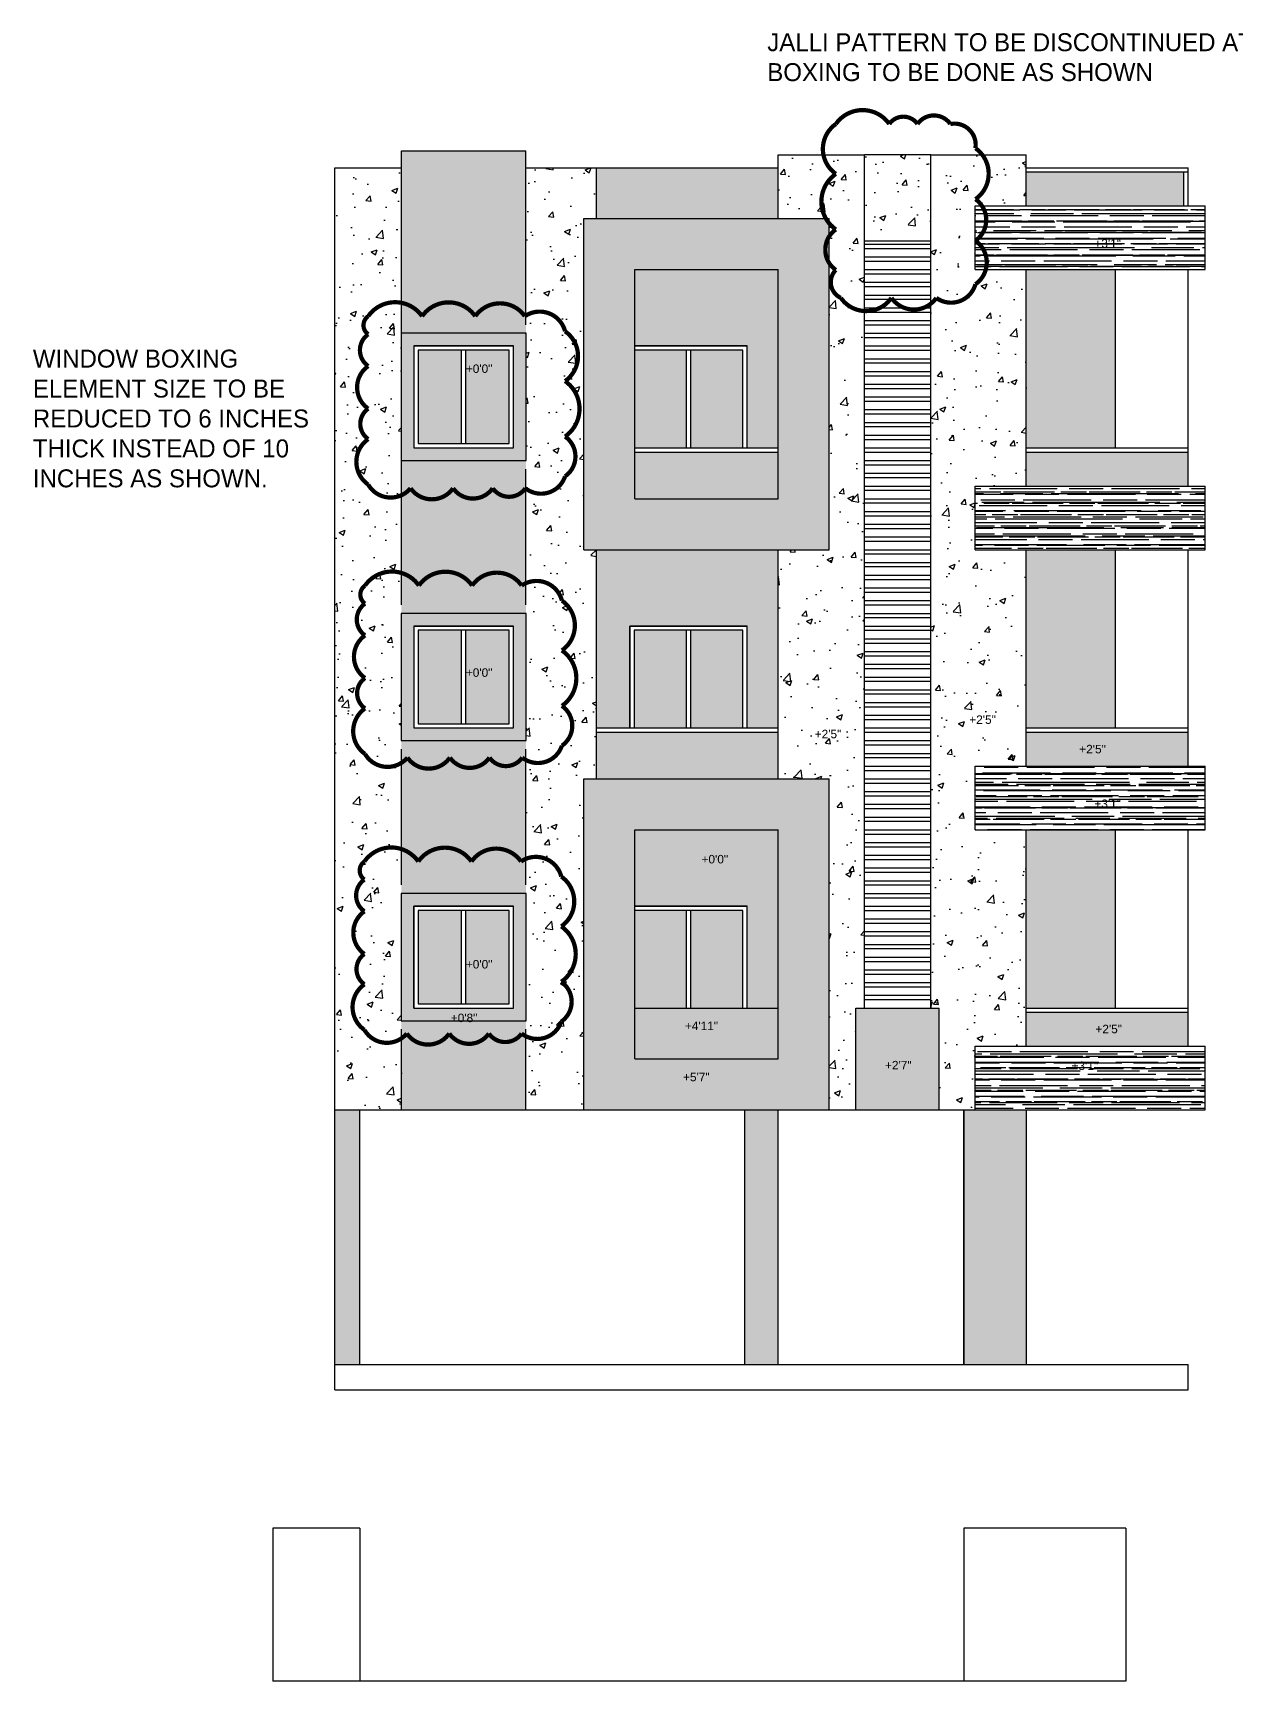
# Model space of a CAD drawing. Header units: inches. Extents: x 182687 to 187672, y -88924 to -84846.
# Drawn here: x 182687 to 183254, y -88924 to -88147 of the extents above; entities that cross this region are included whole.
import ezdxf

# ---------------------------------------------------------------- set-up
doc = ezdxf.new("R2010")
doc.units = ezdxf.units.IN
doc.header["$MEASUREMENT"] = 0
doc.layers.add('REVC', color=1, linetype='Continuous')

msp = doc.modelspace()

# ---------------------------------------------------------------- hatches: boundary and pattern name
at = {"true_color": 0x636466}
h = msp.add_hatch(dxfattribs=at)
h.set_pattern_fill('AR-CONC', color=251, scale=4)
h.set_pattern_definition([(50, (0, 0), (28.6904073, -2.5100854), [3, -33]), (355, (0, 0), (-5.5500533, 30.0876853), [2.4, -26.4]), (100.451444, (2.39, -0.21), (23.140354, 27.5775996), [2.5496077, -28.0456845]), (46.1842, (0, 8), (42.689653, -6.620771), [4.5, -49.5]), (96.635635, (3.557, 7.45), (37.386478, 38.964744), [3.824414, -42.06855]), (351.184164, (0, 8), (37.386478, 38.964744), [3.6, -39.6]), (21, (4, 6), (23.876282, -16.1047556), [3, -33]), (326, (4, 6), (9.7326133, 29.006002), [2.4, -26.4]), (71.451445, (5.99, 4.658), (33.608895, 12.901246), [2.5496076, -28.0456845]), (37.5, (0, 0), (0.4863942, 13.31575415), [0, -26.08, 0, -26.8, 0, -26.5]), (7.5, (0, 0), (10.5227815, 15.7764685), [0, -15.28, 0, -25.48, 0, -10.1]), (327.5, (-8.92, 0), (21.35289745, -0.90219487), [0, -10, 0, -31.2, 0, -41.4]), (317.5, (-12.92, 0), (23.3274468, 4.0041993), [0, -13, 0, -20.72, 0, -29.4])])
h.paths.add_polyline_path([(183079.091, -88204.453), (183038.493, -88204.453), (183038.493, -88234.453), (183062.493, -88234.453), (183062.493, -88390.453), (183038.493, -88390.453), (183038.493, -88474.453), (183038.493, -88498.453), (183062.493, -88498.453), (183062.493, -88654.453), (183075.091, -88654.453), (183075.091, -88606.453), (183079.091, -88606.453)])
h.paths.add_polyline_path([(183155.396, -88390.453), (183131.396, -88390.453), (183131.396, -88360.453), (183155.396, -88360.453), (183155.396, -88258.453), (183131.396, -88258.453), (183131.396, -88228.453), (183155.396, -88228.453), (183155.396, -88204.453), (183110.396, -88204.453), (183110.396, -88606.453), (183114.396, -88606.453), (183114.396, -88654.453), (183131.396, -88654.453), (183131.396, -88624.453), (183155.396, -88624.453), (183155.396, -88522.453), (183131.396, -88522.453), (183131.396, -88492.453), (183155.396, -88492.453)])
h.paths.add_polyline_path([(182952.896, -88390.453), (182946.896, -88390.453), (182946.896, -88234.453), (182952.896, -88234.453), (182952.896, -88210.453), (182919.635, -88210.453), (182919.635, -88284.453), (182919.765, -88284.453), (182919.765, -88352.453), (182919.635, -88352.453), (182919.635, -88416.453), (182919.765, -88416.453), (182919.765, -88484.453), (182919.635, -88484.453), (182919.635, -88548.453), (182919.765, -88548.453), (182919.765, -88616.453), (182919.635, -88616.453), (182919.635, -88654.453), (182946.896, -88654.453), (182946.896, -88498.453), (182952.896, -88498.453)])
h.paths.add_polyline_path([(182860.959, -88352.453), (182860.828, -88352.453), (182860.828, -88288.453), (182860.959, -88288.453), (182860.959, -88210.453), (182829.635, -88210.453), (182829.635, -88606.453), (182829.635, -88654.453), (182860.959, -88654.453), (182860.959, -88616.453), (182860.828, -88616.453), (182860.828, -88548.453), (182860.959, -88548.453), (182860.959, -88484.453), (182860.828, -88484.453), (182860.828, -88416.453), (182860.959, -88416.453)])
at = {"true_color": 0xe0d8c7}
h = msp.add_hatch(color=254, dxfattribs=at)
h.dxf.hatch_style = 1
h.paths.add_polyline_path([(182919.635, -88612.453), (182860.959, -88612.453), (182860.959, -88654.453), (182919.635, -88654.453)])
h.paths.add_polyline_path([(182919.635, -88480.453), (182860.959, -88480.453), (182860.959, -88552.453), (182919.635, -88552.453)])
h.paths.add_polyline_path([(182919.635, -88348.453), (182860.959, -88348.453), (182860.959, -88420.453), (182919.635, -88420.453)])
h.paths.add_polyline_path([(182919.635, -88202.453), (182860.959, -88202.453), (182860.959, -88288.453), (182919.635, -88288.453)])
at = {"true_color": 0x636466}
h = msp.add_hatch(dxfattribs=at)
h.set_pattern_fill('AR-CONC', color=251, scale=4)
h.set_pattern_definition([(50, (0, 0), (28.6904073, -2.5100854), [3, -33]), (355, (0, 0), (-5.5500533, 30.0876853), [2.4, -26.4]), (100.451444, (2.39, -0.21), (23.140354, 27.5775996), [2.5496077, -28.0456845]), (46.1842, (0, 8), (42.689653, -6.620771), [4.5, -49.5]), (96.635635, (3.557, 7.45), (37.386478, 38.964744), [3.824414, -42.06855]), (351.184164, (0, 8), (37.386478, 38.964744), [3.6, -39.6]), (21, (4, 6), (23.876282, -16.1047556), [3, -33]), (326, (4, 6), (9.7326133, 29.006002), [2.4, -26.4]), (71.451445, (5.99, 4.658), (33.608895, 12.901246), [2.5496076, -28.0456845]), (37.5, (0, 0), (0.4863942, 13.31575415), [0, -26.08, 0, -26.8, 0, -26.5]), (7.5, (0, 0), (10.5227815, 15.7764685), [0, -15.28, 0, -25.48, 0, -10.1]), (327.5, (-8.92, 0), (21.35289745, -0.90219487), [0, -10, 0, -31.2, 0, -41.4]), (317.5, (-12.92, 0), (23.3274468, 4.0041993), [0, -13, 0, -20.72, 0, -29.4])])
h.paths.add_polyline_path([(183110.396, -88204.453), (183079.091, -88204.453), (183079.091, -88245.05), (183110.396, -88245.05)])
at = {"true_color": 0xe0d8c7}
h = msp.add_hatch(color=254, dxfattribs=at)
h.dxf.hatch_style = 1
h.paths.add_polyline_path([(183038.493, -88210.453), (182952.896, -88210.453), (182952.896, -88234.453), (183038.493, -88234.453)])
h = msp.add_hatch(color=251)
h.dxf.hatch_style = 1
h.set_gradient(color1=(255, 191, 127), color2=(255, 230, 204), one_color=1, tint=0.9, name='INVCYLINDER')
h.paths.add_polyline_path([(183229.7, -88212.453), (183155.396, -88212.453), (183155.396, -88228.453), (183229.7, -88228.453)])
at = {"true_color": 0x726340}
h = msp.add_hatch(dxfattribs=at)
h.set_pattern_fill('AR-RROOF', color=37, scale=4)
h.paths.add_polyline_path([(183239.7, -88624.453), (183131.396, -88624.453), (183131.396, -88654.453), (183239.7, -88654.453)])
h.paths.add_polyline_path([(183239.7, -88492.453), (183131.396, -88492.453), (183131.396, -88522.453), (183239.7, -88522.453)])
h.paths.add_polyline_path([(183239.7, -88360.453), (183131.396, -88360.453), (183131.396, -88390.453), (183239.7, -88390.453)])
h.paths.add_polyline_path([(183239.7, -88228.453), (183131.396, -88228.453), (183131.396, -88258.453), (183239.7, -88258.453)])
h = msp.add_hatch(color=7)
h.dxf.hatch_style = 1
h.paths.add_polyline_path([(183062.493, -88498.453), (182946.896, -88498.453), (182946.896, -88654.453), (183062.493, -88654.453)])
h.paths.add_polyline_path([(183038.493, -88630.453), (182970.896, -88630.453), (182970.896, -88522.453), (183038.493, -88522.453)], flags=16)
h.paths.add_polyline_path([(182995.184, -88606.453), (182995.184, -88560.453), (183021.82, -88560.453), (183021.82, -88606.453)], flags=0)
h.paths.add_polyline_path([(183062.493, -88234.453), (182946.896, -88234.453), (182946.896, -88390.453), (183062.493, -88390.453)])
h.paths.add_polyline_path([(183038.493, -88366.453), (182970.896, -88366.453), (182970.896, -88258.453), (183038.493, -88258.453)], flags=16)
h.paths.add_polyline_path([(182995.184, -88342.453), (182995.184, -88296.453), (183021.82, -88296.453), (183021.82, -88342.453)], flags=0)
at = {"true_color": 0xe0d8c7}
h = msp.add_hatch(color=254, dxfattribs=at)
h.dxf.hatch_style = 1
h.paths.add_polyline_path([(183038.493, -88522.453), (182970.896, -88522.453), (182970.896, -88558.453), (183023.82, -88558.453), (183023.82, -88606.453), (183038.493, -88606.453)])
h.paths.add_polyline_path([(183038.493, -88390.453), (182952.896, -88390.453), (182952.896, -88474.453), (182968.548, -88474.453), (182968.548, -88426.453), (183023.82, -88426.453), (183023.82, -88474.453), (183038.493, -88474.453)])
h.paths.add_polyline_path([(183038.493, -88258.453), (182970.896, -88258.453), (182970.896, -88294.453), (183023.82, -88294.453), (183023.82, -88342.453), (183038.493, -88342.453)])
h.paths.add_polyline_path([(183197.461, -88258.453), (183155.396, -88258.453), (183155.396, -88342.453), (183197.461, -88342.453)])
h.paths.add_polyline_path([(183197.461, -88390.453), (183155.396, -88390.453), (183155.396, -88474.453), (183197.461, -88474.453)])
h.paths.add_polyline_path([(183197.461, -88522.453), (183155.396, -88522.453), (183155.396, -88606.453), (183197.461, -88606.453)])
h = msp.add_hatch(color=7)
h.dxf.hatch_style = 1
h.paths.add_polyline_path([(182919.765, -88420.453), (182860.828, -88420.453), (182860.828, -88480.453), (182919.765, -88480.453)])
h.paths.add_polyline_path([(182866.828, -88426.453), (182913.765, -88426.453), (182913.765, -88474.453), (182866.828, -88474.453)], flags=16)
h.paths.add_polyline_path([(182868.828, -88428.453), (182911.765, -88428.453), (182911.765, -88472.453), (182868.828, -88472.453)], flags=0)
h.paths.add_polyline_path([(182919.765, -88552.453), (182860.828, -88552.453), (182860.828, -88612.453), (182919.765, -88612.453)])
h.paths.add_polyline_path([(182913.765, -88558.453), (182913.765, -88606.453), (182866.828, -88606.453), (182866.828, -88558.453)], flags=16)
h.paths.add_polyline_path([(182911.765, -88560.453), (182911.765, -88604.453), (182868.828, -88604.453), (182868.828, -88560.453)], flags=0)
h.paths.add_polyline_path([(182919.765, -88288.453), (182860.828, -88288.453), (182860.828, -88348.453), (182919.765, -88348.453)])
h.paths.add_polyline_path([(182866.828, -88342.453), (182866.828, -88294.453), (182913.765, -88294.453), (182913.765, -88342.453)], flags=16)
h.paths.add_polyline_path([(182868.828, -88340.453), (182868.828, -88296.453), (182911.765, -88296.453), (182911.765, -88340.453)], flags=0)
h.paths.add_polyline_path([(182889.986, -88452.569), (182904.515, -88452.569), (182904.515, -88444.326), (182889.986, -88444.326)], flags=8)
h.paths.add_polyline_path([(182882.902, -88615.302), (182897.431, -88615.302), (182897.431, -88607.059), (182882.902, -88607.059)], flags=9)
h.paths.add_polyline_path([(182889.986, -88590.022), (182904.515, -88590.022), (182904.515, -88581.779), (182889.986, -88581.779)], flags=8)
h.paths.add_polyline_path([(182889.986, -88309.356), (182904.515, -88309.356), (182904.515, -88301.114), (182889.986, -88301.114)], flags=8)
h = msp.add_hatch(color=251)
h.dxf.hatch_style = 1
h.set_gradient(color1=(255, 191, 127), color2=(255, 230, 204), one_color=1, tint=0.9, name='INVCYLINDER')
h.paths.add_polyline_path([(182889.297, -88560.453), (182868.828, -88560.453), (182868.828, -88604.453), (182889.297, -88604.453)])
h.paths.add_polyline_path([(182911.765, -88560.453), (182891.297, -88560.453), (182891.297, -88604.453), (182911.765, -88604.453)])
h.paths.add_polyline_path([(183038.493, -88606.453), (182970.896, -88606.453), (182970.896, -88630.453), (183038.493, -88630.453)])
h.paths.add_polyline_path([(183021.82, -88560.453), (182997.184, -88560.453), (182997.184, -88606.453), (183021.82, -88606.453)])
h.paths.add_polyline_path([(182995.184, -88560.453), (182970.896, -88560.453), (182970.896, -88606.453), (182995.184, -88606.453)])
h.paths.add_polyline_path([(183231.7, -88608.453), (183155.396, -88608.453), (183155.396, -88624.453), (183231.7, -88624.453)])
h.paths.add_polyline_path([(182889.297, -88428.453), (182868.828, -88428.453), (182868.828, -88472.453), (182889.297, -88472.453)])
h.paths.add_polyline_path([(182911.765, -88428.453), (182891.297, -88428.453), (182891.297, -88472.453), (182911.765, -88472.453)])
h.paths.add_polyline_path([(183038.493, -88476.453), (182952.896, -88476.453), (182952.896, -88498.453), (183038.493, -88498.453)])
h.paths.add_polyline_path([(182995.184, -88428.453), (182970.548, -88428.453), (182970.548, -88474.453), (182995.184, -88474.453)])
h.paths.add_polyline_path([(183021.82, -88428.453), (182997.184, -88428.453), (182997.184, -88474.453), (183021.82, -88474.453)])
h.paths.add_polyline_path([(183231.7, -88476.453), (183155.396, -88476.453), (183155.396, -88492.453), (183231.7, -88492.453)])
h.paths.add_polyline_path([(182889.297, -88296.453), (182868.828, -88296.453), (182868.828, -88340.453), (182889.297, -88340.453)])
h.paths.add_polyline_path([(182911.765, -88296.453), (182891.297, -88296.453), (182891.297, -88340.453), (182911.765, -88340.453)])
h.paths.add_polyline_path([(182995.184, -88296.453), (182970.896, -88296.453), (182970.896, -88342.453), (182995.184, -88342.453)])
h.paths.add_polyline_path([(183021.82, -88296.453), (182997.184, -88296.453), (182997.184, -88342.453), (183021.82, -88342.453)])
h.paths.add_polyline_path([(183038.493, -88344.453), (182970.896, -88344.453), (182970.896, -88366.453), (183038.493, -88366.453)])
h.paths.add_polyline_path([(183231.7, -88344.453), (183155.396, -88344.453), (183155.396, -88360.453), (183231.7, -88360.453)])
h = msp.add_hatch(color=254, dxfattribs=at)
h.dxf.hatch_style = 1
h.paths.add_polyline_path([(183114.396, -88606.453), (183075.091, -88606.453), (183075.091, -88654.453), (183114.396, -88654.453)])
h = msp.add_hatch(color=254, dxfattribs=at)
h.dxf.hatch_style = 1
h.paths.add_polyline_path([(182841.374, -88654.453), (182829.635, -88654.453), (182829.635, -88774.453), (182841.374, -88774.453)])
h.paths.add_polyline_path([(183038.493, -88654.453), (183022.841, -88654.453), (183022.841, -88774.453), (183038.493, -88774.453)])
h.paths.add_polyline_path([(183155.396, -88654.453), (183126.048, -88654.453), (183126.048, -88774.453), (183155.396, -88774.453)])

# ---------------------------------------------------------------- linework, layer by layer
at = {"color": 251}
for p, q in [((182860.959, -88288.453), (182860.959, -88202.453)), ((182860.959, -88202.453), (182919.635, -88202.453)), ((182919.635, -88284.453), (182919.635, -88202.453)), ((183038.493, -88204.453), (183079.091, -88204.453)), ((183038.493, -88234.453), (183038.493, -88204.453)), ((183110.396, -88204.453), (183079.091, -88204.453)), ((183110.396, -88204.453), (183155.396, -88204.453)), ((183155.396, -88228.453), (183155.396, -88204.453)), ((182829.635, -88786.453), (182829.635, -88210.453)), ((182829.635, -88210.453), (182860.959, -88210.453)), ((182829.635, -88606.453), (182829.635, -88210.453)), ((182919.635, -88210.453), (183038.493, -88210.453)), ((182952.896, -88234.453), (182952.896, -88210.453)), ((183155.396, -88210.453), (183231.7, -88210.453)), ((183155.396, -88210.453), (183231.7, -88210.453)), ((183155.396, -88210.453), (183231.7, -88210.453)), ((183155.396, -88212.453), (183231.7, -88212.453)), ((183229.7, -88228.453), (183229.7, -88212.453)), ((183231.7, -88228.453), (183231.7, -88210.453)), ((183131.396, -88228.453), (183239.7, -88228.453)), ((183131.396, -88258.453), (183131.396, -88228.453)), ((183239.7, -88258.453), (183239.7, -88228.453)), ((182946.896, -88234.453), (183062.493, -88234.453)), ((182946.896, -88390.453), (182946.896, -88234.453)), ((183062.493, -88390.453), (183062.493, -88234.453)), ((183110.396, -88245.05), (183079.091, -88245.05)), ((183079.091, -88246.453, 0), (183110.396, -88246.453, 0)), ((183079.091, -88248.453, 0), (183110.396, -88248.453, 0)), ((182970.896, -88258.453), (183038.493, -88258.453)), ((182970.896, -88258.453), (183038.493, -88258.453)), ((182970.896, -88366.453), (182970.896, -88258.453)), ((183038.493, -88342.453), (183038.493, -88258.453)), ((183038.493, -88342.453), (183038.493, -88258.453)), ((183038.493, -88366.453), (183038.493, -88258.453)), ((183079.091, -88252.453, 0), (183110.396, -88252.453, 0)), ((183079.091, -88254.453, 0), (183110.396, -88254.453, 0)), ((183079.091, -88258.453, 0), (183110.396, -88258.453, 0)), ((183131.396, -88258.453), (183239.7, -88258.453)), ((183155.396, -88258.453), (183231.7, -88258.453)), ((183155.396, -88360.453), (183155.396, -88258.453)), ((183197.461, -88342.453), (183197.461, -88258.453)), ((183231.7, -88360.453), (183231.7, -88258.453)), ((183079.091, -88260.453, 0), (183110.396, -88260.453, 0)), ((183079.091, -88264.453, 0), (183110.396, -88264.453, 0)), ((183079.091, -88266.453, 0), (183110.396, -88266.453, 0)), ((183079.091, -88270.453, 0), (183110.396, -88270.453, 0)), ((183079.091, -88272.453, 0), (183110.396, -88272.453, 0)), ((183079.091, -88276.453, 0), (183110.396, -88276.453, 0)), ((183079.091, -88278.453, 0), (183110.396, -88278.453, 0)), ((183079.091, -88282.453, 0), (183110.396, -88282.453, 0)), ((183079.091, -88284.453, 0), (183110.396, -88284.453, 0)), ((183079.091, -88288.453, 0), (183110.396, -88288.453, 0)), ((183079.091, -88290.453, 0), (183110.396, -88290.453, 0)), ((182866.828, -88294.453), (182913.765, -88294.453)), ((182889.297, -88340.453), (182889.297, -88296.453)), ((182891.297, -88340.453), (182891.297, -88296.453)), ((182970.896, -88294.453), (183023.82, -88294.453)), ((182970.896, -88294.453), (183023.82, -88294.453)), ((182995.184, -88296.453), (182995.184, -88342.453)), ((182997.184, -88296.453), (182997.184, -88342.453)), ((183023.82, -88342.453), (183023.82, -88294.453)), ((183023.82, -88342.453), (183023.82, -88294.453)), ((183079.091, -88294.453, 0), (183110.396, -88294.453, 0)), ((183079.091, -88296.453, 0), (183110.396, -88296.453, 0)), ((183079.091, -88300.453, 0), (183110.396, -88300.453, 0)), ((183079.091, -88302.453, 0), (183110.396, -88302.453, 0)), ((183079.091, -88306.453, 0), (183110.396, -88306.453, 0)), ((183079.091, -88308.453, 0), (183110.396, -88308.453, 0)), ((183079.091, -88312.453, 0), (183110.396, -88312.453, 0)), ((183079.091, -88314.453, 0), (183110.396, -88314.453, 0)), ((183079.091, -88318.453, 0), (183110.396, -88318.453, 0)), ((183079.091, -88320.453, 0), (183110.396, -88320.453, 0)), ((183079.091, -88324.453, 0), (183110.396, -88324.453, 0)), ((183079.091, -88326.453, 0), (183110.396, -88326.453, 0)), ((183079.091, -88330.453, 0), (183110.396, -88330.453, 0)), ((183079.091, -88332.453, 0), (183110.396, -88332.453, 0)), ((183079.091, -88336.453, 0), (183110.396, -88336.453, 0)), ((182970.896, -88342.453), (183038.493, -88342.453)), ((182970.896, -88342.453), (183038.493, -88342.453)), ((182970.896, -88344.453), (183038.493, -88344.453)), ((183079.091, -88338.453, 0), (183110.396, -88338.453, 0)), ((183079.091, -88342.453, 0), (183110.396, -88342.453, 0)), ((183079.091, -88344.453, 0), (183110.396, -88344.453, 0)), ((183155.396, -88342.453), (183231.7, -88342.453)), ((183155.396, -88342.453), (183231.7, -88342.453)), ((183155.396, -88344.453), (183231.7, -88344.453)), ((182860.959, -88416.453), (182860.959, -88348.453)), ((182919.635, -88416.453), (182919.635, -88352.453)), ((183079.091, -88348.453, 0), (183110.396, -88348.453, 0)), ((183079.091, -88350.453, 0), (183110.396, -88350.453, 0)), ((183079.091, -88354.453, 0), (183110.396, -88354.453, 0)), ((183079.091, -88356.453, 0), (183110.396, -88356.453, 0)), ((183079.091, -88360.453, 0), (183110.396, -88360.453, 0)), ((183131.396, -88360.453), (183239.7, -88360.453)), ((183131.396, -88390.453), (183131.396, -88360.453)), ((183239.7, -88390.453), (183239.7, -88360.453)), ((182970.896, -88366.453), (183038.493, -88366.453)), ((183079.091, -88362.453, 0), (183110.396, -88362.453, 0)), ((183079.091, -88366.453, 0), (183110.396, -88366.453, 0)), ((183079.091, -88368.453, 0), (183110.396, -88368.453, 0)), ((183079.091, -88372.453, 0), (183110.396, -88372.453, 0)), ((183079.091, -88374.453, 0), (183110.396, -88374.453, 0)), ((183079.091, -88378.453, 0), (183110.396, -88378.453, 0)), ((183079.091, -88380.453, 0), (183110.396, -88380.453, 0)), ((182946.896, -88390.453), (183062.493, -88390.453)), ((182952.896, -88474.453), (182952.896, -88390.453)), ((182952.896, -88498.453), (182952.896, -88390.453)), ((183038.493, -88474.453), (183038.493, -88390.453)), ((183038.493, -88498.453), (183038.493, -88390.453)), ((183079.091, -88384.453, 0), (183110.396, -88384.453, 0)), ((183079.091, -88386.453, 0), (183110.396, -88386.453, 0)), ((183079.091, -88390.453, 0), (183110.396, -88390.453, 0)), ((183131.396, -88390.453), (183239.7, -88390.453)), ((183155.396, -88492.453), (183155.396, -88390.453)), ((183197.461, -88474.453), (183197.461, -88390.453)), ((183231.7, -88492.453), (183231.7, -88390.453)), ((183079.091, -88392.453, 0), (183110.396, -88392.453, 0)), ((183079.091, -88396.453, 0), (183110.396, -88396.453, 0)), ((183079.091, -88398.453, 0), (183110.396, -88398.453, 0)), ((183079.091, -88402.453, 0), (183110.396, -88402.453, 0)), ((183079.091, -88404.453, 0), (183110.396, -88404.453, 0)), ((183079.091, -88408.453, 0), (183110.396, -88408.453, 0)), ((183079.091, -88410.453, 0), (183110.396, -88410.453, 0)), ((183079.091, -88414.453, 0), (183110.396, -88414.453, 0)), ((183079.091, -88416.453, 0), (183110.396, -88416.453, 0)), ((183079.091, -88420.453, 0), (183110.396, -88420.453, 0)), ((183079.091, -88422.453, 0), (183110.396, -88422.453, 0)), ((182866.828, -88426.453), (182913.765, -88426.453)), ((182889.297, -88472.453), (182889.297, -88428.453)), ((182891.297, -88472.453), (182891.297, -88428.453)), ((182968.548, -88426.453), (183023.82, -88426.453)), ((182968.548, -88474.453), (182968.548, -88426.453)), ((182968.548, -88426.453), (183023.82, -88426.453)), ((182968.548, -88474.453), (182968.548, -88426.453)), ((182995.184, -88428.453), (182995.184, -88474.453)), ((182997.184, -88428.453), (182997.184, -88474.453)), ((183023.82, -88474.453), (183023.82, -88426.453)), ((183023.82, -88474.453), (183023.82, -88426.453)), ((183079.091, -88426.453, 0), (183110.396, -88426.453, 0)), ((183079.091, -88428.453, 0), (183110.396, -88428.453, 0)), ((183079.091, -88432.453, 0), (183110.396, -88432.453, 0)), ((183079.091, -88434.453, 0), (183110.396, -88434.453, 0)), ((183079.091, -88438.453, 0), (183110.396, -88438.453, 0)), ((183079.091, -88440.453, 0), (183110.396, -88440.453, 0)), ((183079.091, -88444.453, 0), (183110.396, -88444.453, 0)), ((183079.091, -88446.453, 0), (183110.396, -88446.453, 0)), ((183079.091, -88450.453, 0), (183110.396, -88450.453, 0)), ((183079.091, -88452.453, 0), (183110.396, -88452.453, 0)), ((183079.091, -88456.453, 0), (183110.396, -88456.453, 0)), ((183079.091, -88458.453, 0), (183110.396, -88458.453, 0)), ((183079.091, -88462.453, 0), (183110.396, -88462.453, 0)), ((183079.091, -88464.453, 0), (183110.396, -88464.453, 0)), ((183079.091, -88468.453, 0), (183110.396, -88468.453, 0)), ((182952.896, -88474.453), (183038.493, -88474.453)), ((182952.896, -88474.453), (183038.493, -88474.453)), ((182952.896, -88476.453), (183038.493, -88476.453)), ((183079.091, -88470.453, 0), (183110.396, -88470.453, 0)), ((183079.091, -88474.453), (183110.396, -88474.453, 0)), ((183079.091, -88476.453), (183110.396, -88476.453, 0)), ((183155.396, -88474.453), (183231.7, -88474.453)), ((183155.396, -88474.453), (183231.7, -88474.453)), ((183155.396, -88476.453), (183231.7, -88476.453)), ((182860.959, -88548.453), (182860.959, -88484.453)), ((182919.635, -88548.453), (182919.635, -88484.453)), ((183079.091, -88480.453, 0), (183110.396, -88480.453, 0)), ((183079.091, -88482.453, 0), (183110.396, -88482.453, 0)), ((183079.091, -88486.453, 0), (183110.396, -88486.453, 0)), ((183079.091, -88488.453, 0), (183110.396, -88488.453, 0)), ((183079.091, -88492.453, 0), (183110.396, -88492.453, 0)), ((183131.396, -88492.453), (183239.7, -88492.453)), ((183131.396, -88522.453), (183131.396, -88492.453)), ((183239.7, -88522.453), (183239.7, -88492.453)), ((182946.896, -88654.453), (182946.896, -88498.453)), ((182946.896, -88498.453), (183062.493, -88498.453)), ((183062.493, -88654.453), (183062.493, -88498.453)), ((183079.091, -88494.453, 0), (183110.396, -88494.453, 0)), ((183079.091, -88498.453, 0), (183110.396, -88498.453, 0)), ((183079.091, -88500.453, 0), (183110.396, -88500.453, 0)), ((183079.091, -88504.453, 0), (183110.396, -88504.453, 0)), ((183079.091, -88506.453, 0), (183110.396, -88506.453, 0)), ((183079.091, -88510.453), (183110.396, -88510.453, 0)), ((183079.091, -88512.453), (183110.396, -88512.453, 0)), ((182970.896, -88522.453), (183038.493, -88522.453)), ((182970.896, -88630.453), (182970.896, -88522.453)), ((183038.493, -88606.453), (183038.493, -88522.453)), ((183038.493, -88630.453), (183038.493, -88522.453)), ((183079.091, -88516.453), (183110.396, -88516.453, 0)), ((183079.091, -88518.453), (183110.396, -88518.453, 0)), ((183079.091, -88522.453, 0), (183110.396, -88522.453, 0)), ((183110.396, -88606.453), (183110.396, -88522.453)), ((183131.396, -88522.453), (183239.7, -88522.453)), ((183155.396, -88624.453), (183155.396, -88522.453)), ((183155.396, -88624.453), (183155.396, -88522.453)), ((183197.461, -88606.453), (183197.461, -88522.453)), ((183231.7, -88624.453), (183231.7, -88522.453)), ((183079.091, -88524.453, 0), (183110.396, -88524.453, 0)), ((183079.091, -88528.453, 0), (183110.396, -88528.453, 0)), ((183079.091, -88530.453, 0), (183110.396, -88530.453, 0)), ((183079.091, -88534.453, 0), (183110.396, -88534.453, 0)), ((183079.091, -88536.453, 0), (183110.396, -88536.453, 0)), ((183079.091, -88540.453, 0), (183110.396, -88540.453, 0)), ((183079.091, -88542.453, 0), (183110.396, -88542.453, 0)), ((183079.091, -88546.453, 0), (183110.396, -88546.453, 0)), ((183079.091, -88548.453, 0), (183110.396, -88548.453, 0)), ((183079.091, -88552.453, 0), (183110.396, -88552.453, 0)), ((183079.091, -88554.453, 0), (183110.396, -88554.453, 0)), ((182866.828, -88606.453), (182866.828, -88558.453)), ((182866.828, -88558.453), (182913.765, -88558.453)), ((182889.297, -88604.453), (182889.297, -88560.453)), ((182891.297, -88604.453), (182891.297, -88560.453)), ((182913.765, -88606.453), (182913.765, -88558.453)), ((182970.896, -88558.453), (183023.82, -88558.453)), ((182995.184, -88560.453), (182995.184, -88606.453)), ((182997.184, -88560.453), (182997.184, -88606.453)), ((183023.82, -88606.453), (183023.82, -88558.453)), ((183079.091, -88558.453), (183110.396, -88558.453, 0)), ((183079.091, -88560.453), (183110.396, -88560.453, 0)), ((183079.091, -88564.453, 0), (183110.396, -88564.453, 0)), ((183079.091, -88566.453, 0), (183110.396, -88566.453, 0)), ((183079.091, -88570.453, 0), (183110.396, -88570.453, 0)), ((183079.091, -88572.453, 0), (183110.396, -88572.453, 0)), ((183079.091, -88576.453, 0), (183110.396, -88576.453, 0)), ((183079.091, -88578.453, 0), (183110.396, -88578.453, 0)), ((183079.091, -88582.453, 0), (183110.396, -88582.453, 0)), ((183079.091, -88584.453, 0), (183110.396, -88584.453, 0)), ((183079.091, -88588.453, 0), (183110.396, -88588.453, 0)), ((183079.091, -88590.453, 0), (183110.396, -88590.453, 0)), ((183079.091, -88594.453), (183110.396, -88594.453, 0)), ((183079.091, -88596.453), (183110.396, -88596.453, 0)), ((183079.091, -88600.453), (183110.396, -88600.453, 0)), ((182866.828, -88606.453), (182913.765, -88606.453)), ((182970.896, -88606.453), (183038.493, -88606.453)), ((183075.091, -88606.453), (183114.396, -88606.453, 0)), ((183075.091, -88654.453), (183075.091, -88606.453, 0)), ((183079.091, -88602.453), (183110.396, -88602.453, 0)), ((183114.396, -88654.453), (183114.396, -88606.453)), ((183155.396, -88606.453), (183231.7, -88606.453)), ((183155.396, -88608.453), (183231.7, -88608.453)), ((182860.959, -88654.453), (182860.959, -88616.453)), ((182919.635, -88654.453), (182919.635, -88616.453)), ((183131.396, -88654.453), (183131.396, -88624.453)), ((183131.396, -88624.453), (183239.7, -88624.453)), ((183239.7, -88654.453), (183239.7, -88624.453)), ((182970.896, -88630.453), (183038.493, -88630.453)), ((182829.635, -88654.453), (183239.7, -88654.453)), ((182841.374, -88774.453), (182841.374, -88654.453)), ((183022.841, -88774.453), (183022.841, -88654.453)), ((183038.493, -88774.453), (183038.493, -88654.453)), ((183126.048, -88774.453), (183126.048, -88654.453)), ((183126.048, -88654.453), (183126.048, -88774.453)), ((183155.396, -88654.453), (183155.396, -88774.453)), ((182829.635, -88774.453), (183231.7, -88774.453)), ((183231.7, -88786.453), (183231.7, -88774.453)), ((182829.635, -88786.453), (183231.7, -88786.453)), ((182800.287, -88851.609), (182800.287, -88923.609)), ((182841.374, -88851.609), (182800.287, -88851.609)), ((182841.374, -88851.609), (182841.374, -88923.609)), ((183126.048, -88851.609), (183126.048, -88923.609)), ((183202.352, -88851.609), (183126.048, -88851.609)), ((183202.352, -88851.609), (183202.352, -88923.609)), ((183202.352, -88923.609), (182800.287, -88923.609))]:
    msp.add_line(p, q, dxfattribs=at)
at = {"color": 251, "true_color": 0x636466}
for p, q in [((183079.091, -88606.453), (183079.091, -88204.453)), ((183110.396, -88606.453), (183110.396, -88204.453))]:
    msp.add_line(p, q, dxfattribs=at)
at = {"color": 251, "elevation": 0}
for points in [[(182919.765, -88288.453), (182860.828, -88288.453), (182860.828, -88348.453), (182919.765, -88348.453)], [(182913.765, -88294.453), (182866.828, -88294.453), (182866.828, -88342.453), (182913.765, -88342.453)], [(182911.765, -88296.453), (182868.828, -88296.453), (182868.828, -88340.453), (182911.765, -88340.453)], [(182919.765, -88420.453), (182860.828, -88420.453), (182860.828, -88480.453), (182919.765, -88480.453)], [(182913.765, -88426.453), (182866.828, -88426.453), (182866.828, -88474.453), (182913.765, -88474.453)], [(182911.765, -88428.453), (182868.828, -88428.453), (182868.828, -88472.453), (182911.765, -88472.453)], [(183023.82, -88426.453), (182968.548, -88426.453), (182968.548, -88474.453), (183023.82, -88474.453)], [(183021.82, -88428.453), (182970.548, -88428.453), (182970.548, -88474.453), (183021.82, -88474.453)]]:
    msp.add_lwpolyline(points, close=True, dxfattribs=at)
for points in [[(182970.896, -88342.453), (183023.82, -88342.453), (183023.82, -88294.453), (182970.896, -88294.453)], [(182970.896, -88342.453), (183021.82, -88342.453), (183021.82, -88296.453), (182970.896, -88296.453)]]:
    msp.add_lwpolyline(points, dxfattribs=at)
at = {"color": 251}
for points in [[(182919.765, -88552.453), (182860.828, -88552.453), (182860.828, -88612.453), (182919.765, -88612.453)], [(182913.765, -88558.453), (182866.828, -88558.453), (182866.828, -88606.453), (182913.765, -88606.453)], [(182911.765, -88560.453), (182868.828, -88560.453), (182868.828, -88604.453), (182911.765, -88604.453)]]:
    msp.add_lwpolyline(points, close=True, dxfattribs=at)
for points in [[(182970.896, -88606.453), (183023.82, -88606.453), (183023.82, -88558.453), (182970.896, -88558.453)], [(182970.896, -88606.453), (183021.82, -88606.453), (183021.82, -88560.453), (182970.896, -88560.453)]]:
    msp.add_lwpolyline(points, dxfattribs=at)
at = {"layer": 'REVC', "const_width": 2}
for points in [[(183065.66, -88189.854, -0.5205671), (183090.855, -88189.854, -0.5205671), (183104.141, -88189.854, -0.5205671), (183119.614, -88189.854, -0.5205671), (183131.443, -88201.255, -0.5205671), (183131.443, -88225.288, -0.5205671), (183131.443, -88244.857, -0.5205671), (183131.443, -88265.366, -0.5205671), (183113.003, -88271.808, -0.5205671), (183091.866, -88271.808, -0.5205671), (183068.012, -88271.808, -0.5205671), (183065.66, -88258.645, -0.5205671), (183065.66, -88239.552, -0.5205671), (183065.66, -88213.348, -0.5205671)], [(182845.289, -88280.437, -0.5205671), (182870.677, -88280.437, -0.5205671), (182895.742, -88280.437, -0.5205671), (182919.089, -88280.437, -0.5205671), (182938.073, -88287.537, -0.5205671), (182938.073, -88311.005, -0.5205671), (182938.073, -88337.135, -0.5205671), (182938.073, -88355.893, -0.5205671), (182919.369, -88361.507, -0.5205671), (182903.942, -88361.507, -0.5205671), (182885.29, -88361.507, -0.5205671), (182865.263, -88361.507, -0.5205671), (182845.289, -88359.791, -0.5205671), (182845.289, -88338.334, -0.5205671), (182845.289, -88324.011, -0.5205671), (182845.289, -88303.932, -0.5205671), (182845.289, -88288.952, -0.5205671)], [(182843.798, -88407.358, -0.5205671), (182869.185, -88407.358, -0.5205671), (182894.251, -88407.358, -0.5205671), (182917.598, -88407.358, -0.5205671), (182936.581, -88414.458, -0.5205671), (182936.581, -88437.926, -0.5205671), (182936.581, -88464.055, -0.5205671), (182936.581, -88482.814, -0.5205671), (182917.877, -88488.428, -0.5205671), (182902.451, -88488.428, -0.5205671), (182883.799, -88488.428, -0.5205671), (182863.771, -88488.428, -0.5205671), (182843.798, -88486.712, -0.5205671), (182843.798, -88465.255, -0.5205671), (182843.798, -88450.932, -0.5205671), (182843.798, -88430.853, -0.5205671), (182843.798, -88415.873, -0.5205671)], [(182843.5, -88537.396, -0.5205671), (182868.888, -88537.396, -0.5205671), (182893.953, -88537.396, -0.5205671), (182917.3, -88537.396, -0.5205671), (182936.284, -88544.497, -0.5205671), (182936.284, -88567.965, -0.5205671), (182936.284, -88594.094, -0.5205671), (182936.284, -88612.852, -0.5205671), (182917.58, -88618.467, -0.5205671), (182902.153, -88618.467, -0.5205671), (182883.501, -88618.467, -0.5205671), (182863.474, -88618.467, -0.5205671), (182843.5, -88616.751, -0.5205671), (182843.5, -88595.294, -0.5205671), (182843.5, -88580.971, -0.5205671), (182843.5, -88560.891, -0.5205671), (182843.5, -88545.912, -0.5205671)]]:
    msp.add_lwpolyline(points, format="xyb", close=True, dxfattribs=at)

# ---------------------------------------------------------------- texts
at = {"color": 251, "char_height": 4, "attachment_point": 1, "style": ''}
for s, insert in [('{\\fArial|b0|i0|c0|p34;\\C1;+3\'1"}', (183187.507, -88244.172)), ('{\\fArial|b0|i0|c0|p34;\\C1;+0\'0"}', (182891.297, -88303.156)), ('{\\fArial|b0|i0|c0|p34;\\C1;+0\'0"}', (182891.297, -88446.368)), ('{\\fArial|b0|i0|c0|p34;\\C1;+2\'5"}', (183128.543, -88468.535)), ('{\\fArial|b0|i0|c0|p34;\\C1;+2\'5"}', (183055.712, -88475.328)), ('{\\fArial|b0|i0|c0|p34;\\C1;+2\'5"}', (183180.367, -88482.422)), ('{\\fArial|b0|i0|c0|p34;\\C1;+3\'1"}', (183187.507, -88508.172)), ('{\\fArial|b0|i0|c0|p34;\\C1;+0\'0"}', (183002.369, -88534.303)), ('{\\fArial|b0|i0|c0|p34;\\C1;+0\'0"}', (182891.297, -88583.821)), ('{\\fArial|b0|i0|c0|p34;\\C1;+0\'8"}', (182884.213, -88609.101)), ('{\\fArial|b0|i0|c0|p34;\\C1;+4\'11"}', (182994.518, -88612.867)), ('{\\fArial|b0|i0|c0|p34;\\C1;+2\'5"}', (183187.984, -88614.342)), ('{\\fArial|b0|i0|c0|p34;\\C1;+2\'7"}', (183088.837, -88631.372)), ('{\\fArial|b0|i0|c0|p34;\\C1;+3\'1"}', (183176.741, -88631.662)), ('{\\fArial|b0|i0|c0|p34;\\C1;+5\'7"}', (182993.65, -88636.96))]:
    msp.add_mtext_dynamic_manual_height_columns(s, width=63.11816, gutter_width=8.461, heights=[0], dxfattribs=dict(at, insert=insert))
at = {"layer": 'REVC', "char_height": 8.46095, "attachment_point": 1, "style": ''}
for s, width, insert in [('JALLI PATTERN TO BE DISCONTINUED AT TOP.\\PBOXING TO BE DONE AS SHOWN', 855.4124, (183033.352, -88147.074)), ('WINDOW BOXING ELEMENT SIZE TO BE REDUCED TO 6 INCHES THICK INSTEAD OF 10 INCHES AS SHOWN.', 142.98764, (182687.27, -88296.188))]:
    msp.add_mtext_dynamic_manual_height_columns(s, width=width, gutter_width=42.305, heights=[0], dxfattribs=dict(at, insert=insert))

doc.saveas('drawing.dxf')
